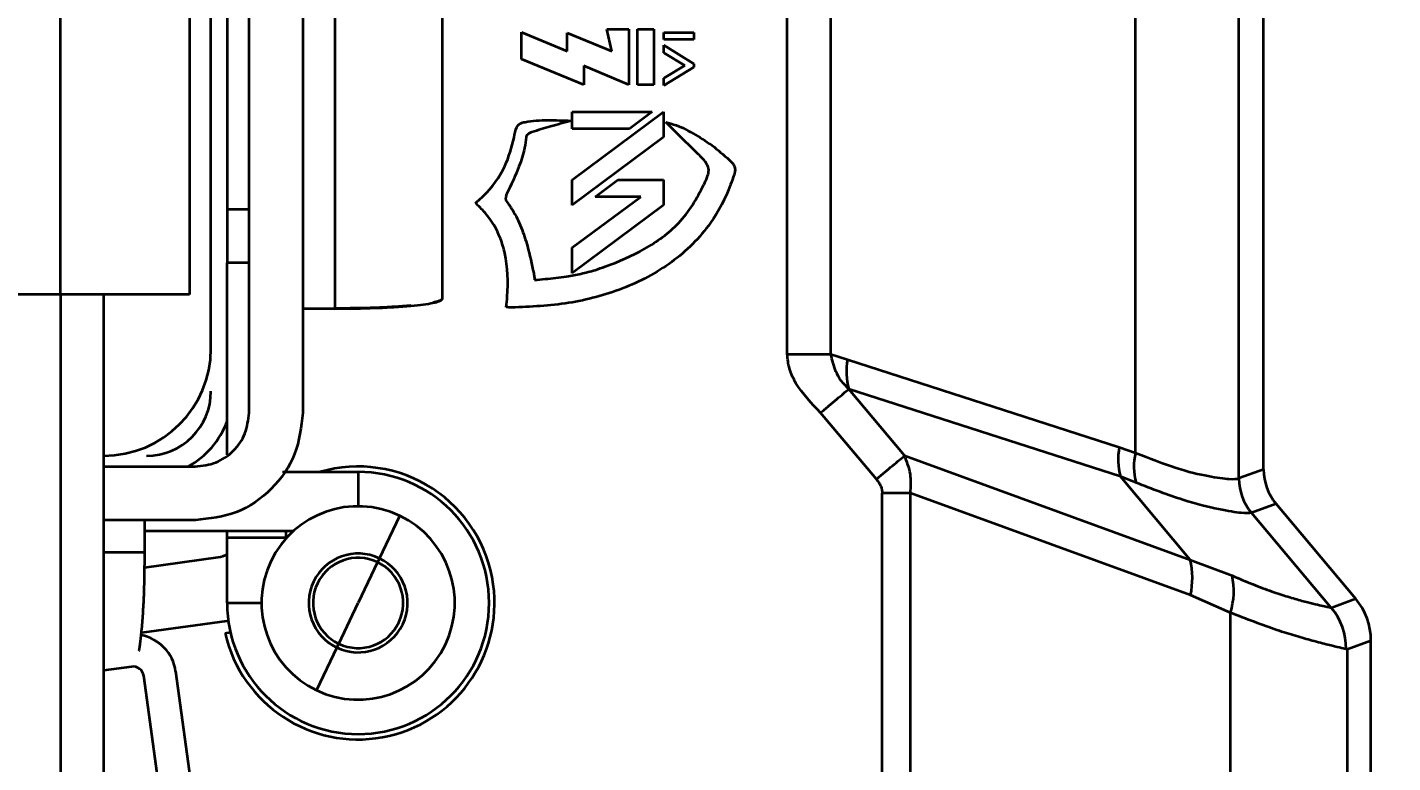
# Model space of a CAD drawing. Header units: millimetres. Extents: x 0 to 420, y 0 to 297.
# Drawn here: x 332.19 to 332.826, y 158.714 to 159.056 of the extents above; entities that cross this region are included whole.
import ezdxf

# ---------------------------------------------------------------- set-up
doc = ezdxf.new("R2010")
doc.units = ezdxf.units.MM
doc.layers.add('尺寸线层', color=150, linetype='Continuous')
doc.styles.add('SLDTEXTSTYLE2', font='TXT', dxfattribs={"width": 0.7})
doc.dimstyles.new('SLDDIMSTYLE0', dxfattribs={"dimtxt": 3.5, "dimasz": 3.302, "dimexe": 0, "dimexo": 0.0625, "dimgap": 0.875, "dimtad": 1, "dimdec": 1, "dimlfac": 100, "dimrnd": 1e-09, "dimzin": 12, "dimdsep": 46, "dimtxsty": 'SLDTEXTSTYLE2', "dimsah": 1, "dimcen": 0.09, "dimadec": 0, "dimazin": 3, "dimtfac": 1, "dimtdec": 3, "dimtofl": 0, "dimtmove": 0, "dimatfit": 3, "dimfxl": 0, "dimfrac": 2, "dimtolj": 1, "dimtzin": 12, "dimarcsym": 0})

# ---------------------------------------------------------------- blocks, each defined once
blk = doc.blocks.new('_D')
at = {"layer": '尺寸线层'}
for p, q in [((291.94307, 202.64124), (364.68758, 202.64124)), ((363.68758, 202.64124), (363.68758, 128.58016)), ((326.11667, 128.58016), (364.68758, 128.58016))]:
    blk.add_line(p, q, dxfattribs=at)
for points in [[(363.68758, 202.64124), (363.17958, 199.33924), (364.19558, 199.33924)], [(363.68758, 128.58016), (364.19558, 131.88216), (363.17958, 131.88216)]]:
    blk.add_solid(points, dxfattribs=at)
at = {"layer": '尺寸线层', "insert": (359.17585, 158.53763), "char_height": 3.5, "attachment_point": 1, "rotation": 90, "style": 'SLDTEXTSTYLE2'}
blk.add_mtext('7406.11', dxfattribs=at)
blk = doc.blocks.new('_D_1')
at = {"layer": '尺寸线层'}
for p, q in [((326.46704, 174.19224), (355.29676, 174.19224)), ((354.29676, 174.19224), (354.29676, 152.19224)), ((325.37887, 152.19224), (355.29676, 152.19224))]:
    blk.add_line(p, q, dxfattribs=at)
for points in [[(354.29676, 174.19224), (353.78876, 170.89024), (354.80476, 170.89024)], [(354.29676, 152.19224), (354.80476, 155.49424), (353.78876, 155.49424)]]:
    blk.add_solid(points, dxfattribs=at)
at = {"layer": '尺寸线层', "insert": (349.78502, 160.83451), "char_height": 3.5, "attachment_point": 1, "rotation": 90, "style": 'SLDTEXTSTYLE2'}
blk.add_mtext('2200', dxfattribs=at)

msp = doc.modelspace()

# ---------------------------------------------------------------- linework, layer by layer
at = {"color": 7, "linetype": 'Continuous', "lineweight": 35}
for p, q in [((332.75411, 158.84618), (332.75411, 159.2672)), ((332.75411, 158.84618), (332.75411, 159.2672)), ((332.76559, 158.85036), (332.76559, 159.26301)), ((332.76559, 158.85036), (332.76559, 159.26301)), ((332.70597, 158.85812), (332.70597, 159.25526)), ((332.70597, 158.85812), (332.70597, 159.25526)), ((332.29331, 158.87669), (332.29331, 159.23669)), ((332.31831, 159.23669), (332.31831, 158.87669)), ((332.27559, 158.90669), (332.27559, 159.20669)), ((332.54387, 158.90393), (332.54387, 159.20945)), ((332.54387, 158.90393), (332.54387, 159.20945)), ((332.5642, 158.90393), (332.5642, 159.20945)), ((332.5642, 158.90393), (332.5642, 159.20945)), ((332.33331, 159.18814), (332.33331, 158.92514)), ((332.20559, 158.93169), (332.20559, 159.18169)), ((332.26559, 159.18169), (332.26559, 158.93169)), ((332.38331, 158.92975), (332.38331, 159.18353)), ((332.28309, 159.14741), (332.28309, 158.97143)), ((332.42013, 159.04129), (332.42013, 159.0539)), ((332.42013, 159.0539), (332.44139, 159.04507)), ((332.42013, 159.04129), (332.42013, 159.0539)), ((332.42013, 159.0539), (332.44139, 159.04507)), ((332.44139, 159.05356), (332.46225, 159.04507)), ((332.44139, 159.04507), (332.44139, 159.05356)), ((332.44139, 159.05356), (332.46225, 159.04507)), ((332.44139, 159.04507), (332.44139, 159.05356)), ((332.45986, 159.05527), (332.47005, 159.05527)), ((332.46225, 159.04507), (332.45986, 159.05527)), ((332.45986, 159.05527), (332.47005, 159.05527)), ((332.46225, 159.04507), (332.45986, 159.05527)), ((332.47005, 159.05527), (332.47005, 159.02929)), ((332.47005, 159.05527), (332.47005, 159.02929)), ((332.47413, 159.05527), (332.48177, 159.05527)), ((332.47413, 159.02929), (332.47413, 159.05527)), ((332.47413, 159.05527), (332.48177, 159.05527)), ((332.47413, 159.02929), (332.47413, 159.05527)), ((332.48177, 159.05527), (332.48177, 159.02929)), ((332.48177, 159.05527), (332.48177, 159.02929)), ((332.48634, 159.05365), (332.50029, 159.05365)), ((332.48634, 159.05039), (332.48634, 159.05365)), ((332.48634, 159.05365), (332.50029, 159.05365)), ((332.48634, 159.05039), (332.48634, 159.05365)), ((332.50029, 159.05365), (332.50029, 159.05039)), ((332.50029, 159.05365), (332.50029, 159.05039)), ((332.50029, 159.05039), (332.48634, 159.05039)), ((332.50029, 159.05039), (332.48634, 159.05039)), ((332.48634, 159.04776), (332.50029, 159.03915)), ((332.48634, 159.04424), (332.48634, 159.04776)), ((332.48634, 159.04776), (332.50029, 159.03915)), ((332.48634, 159.04424), (332.48634, 159.04776)), ((332.4492, 159.02929), (332.42013, 159.04129)), ((332.4492, 159.02929), (332.42013, 159.04129)), ((332.49625, 159.03836), (332.48634, 159.04424)), ((332.49625, 159.03836), (332.48634, 159.04424)), ((332.50029, 159.03915), (332.50029, 159.0376)), ((332.50029, 159.03915), (332.50029, 159.0376)), ((332.4492, 159.03812), (332.4492, 159.02929)), ((332.47005, 159.02929), (332.4492, 159.03812)), ((332.4492, 159.03812), (332.4492, 159.02929)), ((332.47005, 159.02929), (332.4492, 159.03812)), ((332.48634, 159.0325), (332.49625, 159.03836)), ((332.48634, 159.0325), (332.49625, 159.03836)), ((332.50029, 159.0376), (332.48634, 159.02898)), ((332.50029, 159.0376), (332.48634, 159.02898)), ((332.48634, 159.02898), (332.48634, 159.0325)), ((332.48634, 159.02898), (332.48634, 159.0325)), ((332.48177, 159.02929), (332.47413, 159.02929)), ((332.48177, 159.02929), (332.47413, 159.02929)), ((332.44373, 159.01674), (332.48099, 159.01674)), ((332.44373, 159.00884), (332.44373, 159.01674)), ((332.44373, 158.98516), (332.48631, 159.01674)), ((332.44373, 159.01674), (332.48099, 159.01674)), ((332.44373, 159.00884), (332.44373, 159.01674)), ((332.44373, 158.98516), (332.48631, 159.01674)), ((332.48099, 159.01674), (332.47034, 159.00884)), ((332.48099, 159.01674), (332.47034, 159.00884)), ((332.48631, 159.01674), (332.48631, 159.0049)), ((332.48631, 159.01674), (332.48631, 159.0049)), ((332.47034, 159.00884), (332.44373, 159.00884)), ((332.47034, 159.00884), (332.44373, 159.00884)), ((332.48631, 159.0049), (332.44373, 158.97332)), ((332.48631, 159.0049), (332.44373, 158.97332)), ((332.44373, 158.97332), (332.44373, 158.98516)), ((332.44373, 158.97332), (332.44373, 158.98516)), ((332.45438, 158.97727), (332.46502, 158.98516)), ((332.45438, 158.97727), (332.46502, 158.98516)), ((332.46502, 158.98516), (332.48631, 158.98516)), ((332.46502, 158.98516), (332.48631, 158.98516)), ((332.48631, 158.98516), (332.48631, 158.97332)), ((332.48631, 158.98516), (332.48631, 158.97332)), ((332.44373, 158.95359), (332.47566, 158.97727)), ((332.44373, 158.95359), (332.47566, 158.97727)), ((332.47566, 158.97727), (332.45438, 158.97727)), ((332.47566, 158.97727), (332.45438, 158.97727)), ((332.28309, 158.97143), (332.28309, 158.94643)), ((332.28309, 158.97143), (332.29331, 158.97143)), ((332.48631, 158.97332), (332.44373, 158.94175)), ((332.48631, 158.97332), (332.44373, 158.94175)), ((332.44373, 158.94175), (332.44373, 158.95359)), ((332.44373, 158.94175), (332.44373, 158.95359)), ((332.28309, 158.85707), (332.28309, 158.94643)), ((332.29331, 158.94643), (332.28309, 158.94643)), ((332.20559, 158.93169), (331.74559, 158.93169)), ((332.26559, 158.93169), (332.20559, 158.93169)), ((332.20559, 158.93169), (332.20559, 151.63169)), ((332.22559, 158.93169), (332.22559, 151.63169)), ((332.33331, 158.92514), (332.31831, 158.92514)), ((332.54387, 158.90393), (332.5642, 158.90393)), ((332.54387, 158.90393), (332.5642, 158.90393)), ((332.5642, 158.90393), (332.5719, 158.90145)), ((332.5642, 158.90393), (332.5719, 158.90145)), ((332.5719, 158.90145), (332.69841, 158.86076)), ((332.5719, 158.90145), (332.69841, 158.86076)), ((332.59846, 158.85675), (332.57247, 158.88771)), ((332.69898, 158.84703), (332.57247, 158.88771)), ((332.59846, 158.85675), (332.57247, 158.88771)), ((332.69898, 158.84703), (332.57247, 158.88771)), ((332.58536, 158.84576), (332.55937, 158.87672)), ((332.58536, 158.84576), (332.55937, 158.87672)), ((332.69841, 158.86076), (332.70597, 158.85812)), ((332.69841, 158.86076), (332.70597, 158.85812)), ((332.59846, 158.85675), (332.73144, 158.80834)), ((332.59846, 158.85675), (332.73144, 158.80834)), ((332.22559, 158.85169), (332.26831, 158.85169)), ((332.30891, 158.84919), (332.34409, 158.84919)), ((332.34409, 158.84919), (332.34409, 158.83319)), ((332.76559, 158.85036), (332.75421, 158.84622)), ((332.76559, 158.85036), (332.75421, 158.84622)), ((332.73144, 158.80834), (332.69898, 158.84703)), ((332.70625, 158.84414), (332.69898, 158.84703)), ((332.73144, 158.80834), (332.69898, 158.84703)), ((332.70625, 158.84414), (332.69898, 158.84703)), ((332.75411, 158.84618), (332.75421, 158.84622)), ((332.75411, 158.84618), (332.75421, 158.84622)), ((332.58806, 158.63283), (332.58806, 158.83929)), ((332.60124, 158.83929), (332.58806, 158.83929)), ((332.58806, 158.63283), (332.58806, 158.83929)), ((332.60124, 158.83929), (332.58806, 158.83929)), ((332.60124, 158.63283), (332.60124, 158.83929)), ((332.73157, 158.79186), (332.60124, 158.83929)), ((332.60124, 158.63283), (332.60124, 158.83929)), ((332.73157, 158.79186), (332.60124, 158.83929)), ((332.35399, 158.80895), (332.36345, 158.82881)), ((332.77143, 158.83431), (332.76005, 158.83017)), ((332.77143, 158.83431), (332.76005, 158.83017)), ((332.79711, 158.786), (332.76005, 158.83017)), ((332.79711, 158.786), (332.76005, 158.83017)), ((332.80858, 158.79004), (332.77143, 158.83431)), ((332.80858, 158.79004), (332.77143, 158.83431)), ((332.26831, 158.82669), (332.22559, 158.82669)), ((332.24479, 158.81169), (332.24479, 158.82669)), ((332.24479, 158.82169), (332.31404, 158.82169)), ((332.28309, 158.81869), (332.28309, 158.82169)), ((332.28309, 158.81869), (332.31059, 158.81869)), ((332.28309, 158.78819), (332.28309, 158.81869)), ((332.31059, 158.81869), (332.31059, 158.82169)), ((332.31059, 158.81823), (332.31059, 158.81869)), ((332.24479, 158.81169), (332.22559, 158.81169)), ((332.24467, 158.80477), (332.27891, 158.80949)), ((332.35312, 158.80714), (332.34409, 158.78819)), ((332.35399, 158.80895), (332.35312, 158.80714)), ((332.73144, 158.80834), (332.75094, 158.80094)), ((332.73144, 158.80834), (332.75094, 158.80094)), ((332.75014, 158.78367), (332.73157, 158.79186)), ((332.75014, 158.78367), (332.73157, 158.79186)), ((332.28309, 158.78819), (332.29909, 158.78819)), ((332.33505, 158.76923), (332.34409, 158.78819)), ((332.80858, 158.79004), (332.79744, 158.78599)), ((332.80858, 158.79004), (332.79744, 158.78599)), ((332.283, 158.77977), (332.24317, 158.77428)), ((332.75014, 158.53131), (332.75014, 158.78367)), ((332.75014, 158.53131), (332.75014, 158.78367)), ((332.28218, 158.77407), (332.28461, 158.77462)), ((332.33419, 158.76743), (332.32472, 158.74757)), ((332.33419, 158.76743), (332.33505, 158.76923)), ((332.80445, 158.76673), (332.80405, 158.76674)), ((332.80445, 158.76673), (332.80405, 158.76674)), ((332.80445, 158.76673), (332.81559, 158.77078)), ((332.80445, 158.76673), (332.81559, 158.77078)), ((332.80445, 158.76673), (332.80445, 158.53131)), ((332.80445, 158.76673), (332.80445, 158.53131)), ((332.81559, 158.49669), (332.81559, 158.77078)), ((332.81559, 158.49669), (332.81559, 158.77078)), ((332.23865, 158.75852), (332.22559, 158.75671)), ((332.26613, 158.59574), (332.24429, 158.75424)), ((332.28099, 158.59779), (332.25915, 158.75629))]:
    msp.add_line(p, q, dxfattribs=at)
for centre, radius, start, end in [((332.22559, 158.90669), 0.05, 270, 0), ((332.60153, 158.8958), 0.03016, 169.20334, 195.55039), ((332.60153, 158.8958), 0.03016, 169.20334, 195.55039), ((332.24559, 158.88669), 0.03, 270, 0), ((332.24559, 158.88669), 0.03, 270, 0), ((332.24559, 158.88669), 0.04, 298.95502, 339.63587), ((332.24559, 158.88669), 0.04, 298.95502, 339.63587), ((332.72804, 158.85511), 0.03016, 169.20339, 195.55031), ((332.72804, 158.85511), 0.03016, 169.20339, 195.55031), ((332.73448, 158.85171), 0.02923, 167.33552, 195.00616), ((332.73448, 158.85171), 0.02923, 167.33552, 195.00616), ((332.34409, 158.78819), 0.0635, 7.847, 106.1308), ((332.34409, 158.78819), 0.061, 270, 90), ((332.77915, 158.84622), 0.02504, 180.09326, 219.96431), ((332.77915, 158.84622), 0.02504, 180.09326, 219.96431), ((332.34409, 158.78819), 0.045, 64.50717, 244.50717), ((332.34409, 158.78819), 0.045, 244.50717, 64.50717), ((332.27754, 158.81939), 0.01, 277.847, 303.68399), ((332.34409, 158.78819), 0.023, 64.50717, 244.50717), ((332.34409, 158.78819), 0.021, 64.50717, 244.50717), ((332.34409, 158.78819), 0.023, 244.50717, 64.50717), ((332.34409, 158.78819), 0.021, 244.50717, 64.50717), ((332.69614, 158.79982), 0.03632, 347.33678, 13.57014), ((332.69614, 158.79982), 0.03632, 347.33678, 13.57014), ((332.7187, 158.79379), 0.03303, 342.15722, 12.50189), ((332.7187, 158.79379), 0.03303, 342.15722, 12.50189), ((332.34409, 158.78819), 0.0635, 192.847, 7.847), ((332.34409, 158.78819), 0.061, 180, 270), ((332.77405, 158.76681), 0.03, 359.85901, 39.74994), ((332.77405, 158.76681), 0.03, 359.85901, 39.74994), ((332.23933, 158.75356), 0.02, 7.847, 79.37039), ((332.23933, 158.75356), 0.005, 7.847, 97.847)]:
    msp.add_arc(centre, radius, start, end, dxfattribs=at)
for centre, major_axis, start_param, end_param in [((332.79062, 158.85039), (-0.02353, -0.00856), 5.934618, 6.631752), ((332.79062, 158.85039), (-0.02353, -0.00856), 5.934618, 6.631752), ((332.78554, 158.77075), (-0.02823, -0.01028), 2.793026, 3.49016), ((332.78554, 158.77075), (-0.02823, -0.01028), 2.793026, 3.49016)]:
    msp.add_ellipse(centre, major_axis=major_axis, ratio=0.998448, start_param=start_param, end_param=end_param, dxfattribs=at)
for points, knots in [([(332.41676, 159.00478), (332.41698, 159.00645), (332.41726, 159.00852), (332.4185, 159.01067), (332.41983, 159.01161), (332.42449, 159.01265), (332.43247, 159.01303), (332.43964, 159.01276), (332.4433, 159.01263)], [0, 0, 0, 0, 0.160025, 0.196998, 0.234195, 0.311686, 0.649476, 1, 1, 1, 1]), ([(332.41676, 159.00478), (332.41698, 159.00645), (332.41726, 159.00852), (332.4185, 159.01067), (332.41983, 159.01161), (332.42449, 159.01265), (332.43247, 159.01303), (332.43964, 159.01276), (332.4433, 159.01263)], [0, 0, 0, 0, 0.160025, 0.196998, 0.234195, 0.311686, 0.649476, 1, 1, 1, 1]), ([(332.42489, 159.00734), (332.42443, 159.00714), (332.42361, 159.00677), (332.42281, 159.00605), (332.42238, 159.00548), (332.42231, 159.00519), (332.42228, 159.00505)], [0, 0, 0, 0, 0.414045, 0.74912, 0.885678, 1, 1, 1, 1]), ([(332.42489, 159.00734), (332.42443, 159.00714), (332.42361, 159.00677), (332.42281, 159.00605), (332.42238, 159.00548), (332.42231, 159.00519), (332.42228, 159.00505)], [0, 0, 0, 0, 0.414045, 0.74912, 0.885678, 1, 1, 1, 1]), ([(332.4433, 159.01263), (332.4417, 159.01217), (332.43849, 159.01125), (332.43233, 159.00957), (332.42781, 159.00821), (332.42489, 159.00734)], [0, 0, 0, 0, 0.261065, 0.522123, 1, 1, 1, 1]), ([(332.4433, 159.01263), (332.4417, 159.01217), (332.43849, 159.01125), (332.43233, 159.00957), (332.42781, 159.00821), (332.42489, 159.00734)], [0, 0, 0, 0, 0.261065, 0.522123, 1, 1, 1, 1]), ([(332.45442, 158.94312), (332.456, 158.94366), (332.4639, 158.94637), (332.47469, 158.95105), (332.48595, 158.95827), (332.49646, 158.96731), (332.50255, 158.97762), (332.50648, 158.98599), (332.50735, 158.9886), (332.50727, 158.9907), (332.50584, 158.9937), (332.49885, 159.00065), (332.4923, 159.00702), (332.48727, 159.01191)], [0, 0, 0, 0, 0.048169, 0.241379, 0.33788, 0.433916, 0.639701, 0.675797, 0.701807, 0.718369, 0.734888, 0.796355, 1, 1, 1, 1]), ([(332.45442, 158.94312), (332.456, 158.94366), (332.4639, 158.94637), (332.47469, 158.95105), (332.48595, 158.95827), (332.49646, 158.96731), (332.50255, 158.97762), (332.50648, 158.98599), (332.50735, 158.9886), (332.50727, 158.9907), (332.50584, 158.9937), (332.49885, 159.00065), (332.4923, 159.00702), (332.48727, 159.01191)], [0, 0, 0, 0, 0.048169, 0.241379, 0.33788, 0.433916, 0.639701, 0.675797, 0.701807, 0.718369, 0.734888, 0.796355, 1, 1, 1, 1]), ([(332.48727, 159.01191), (332.48888, 159.01149), (332.49375, 159.01022), (332.50127, 159.00617), (332.51001, 159.00062), (332.51517, 158.99588), (332.51777, 158.9935)], [0, 0, 0, 0, 0.138868, 0.417722, 0.706333, 1, 1, 1, 1]), ([(332.48727, 159.01191), (332.48888, 159.01149), (332.49375, 159.01022), (332.50127, 159.00617), (332.51001, 159.00062), (332.51517, 158.99588), (332.51777, 158.9935)], [0, 0, 0, 0, 0.138868, 0.417722, 0.706333, 1, 1, 1, 1]), ([(332.39872, 158.97432), (332.39998, 158.97542), (332.40551, 158.98024), (332.41283, 158.99023), (332.41554, 159.00026), (332.41676, 159.00478)], [0, 0, 0, 0, 0.1389856, 0.6119172, 1, 1, 1, 1]), ([(332.39872, 158.97432), (332.39998, 158.97542), (332.40551, 158.98024), (332.41283, 158.99023), (332.41554, 159.00026), (332.41676, 159.00478)], [0, 0, 0, 0, 0.1389856, 0.6119172, 1, 1, 1, 1]), ([(332.42228, 159.00505), (332.4221, 159.00339), (332.42158, 158.99867), (332.41858, 158.98964), (332.41522, 158.98265), (332.41319, 158.97841)], [0, 0, 0, 0, 0.177002, 0.501951, 1, 1, 1, 1]), ([(332.42228, 159.00505), (332.4221, 159.00339), (332.42158, 158.99867), (332.41858, 158.98964), (332.41522, 158.98265), (332.41319, 158.97841)], [0, 0, 0, 0, 0.177002, 0.501951, 1, 1, 1, 1]), ([(332.51777, 158.9935), (332.51824, 158.99299), (332.51904, 158.99212), (332.51957, 158.99051), (332.51953, 158.98903), (332.51926, 158.98808), (332.51912, 158.9876)], [0, 0, 0, 0, 0.3194529, 0.5431105, 0.7663107, 1, 1, 1, 1]), ([(332.51777, 158.9935), (332.51824, 158.99299), (332.51904, 158.99212), (332.51957, 158.99051), (332.51953, 158.98903), (332.51926, 158.98808), (332.51912, 158.9876)], [0, 0, 0, 0, 0.3194529, 0.5431105, 0.7663107, 1, 1, 1, 1]), ([(332.51912, 158.9876), (332.51859, 158.98602), (332.51591, 158.97808), (332.50801, 158.96285), (332.49376, 158.94881), (332.47909, 158.93973), (332.46723, 158.93432), (332.45485, 158.93037), (332.43767, 158.92662), (332.42444, 158.92605), (332.41555, 158.92567)], [0, 0, 0, 0, 0.03865, 0.194338, 0.392706, 0.493149, 0.593544, 0.693896, 0.794211, 1, 1, 1, 1]), ([(332.51912, 158.9876), (332.51859, 158.98602), (332.51591, 158.97808), (332.50801, 158.96285), (332.49376, 158.94881), (332.47909, 158.93973), (332.46723, 158.93432), (332.45485, 158.93037), (332.43767, 158.92662), (332.42444, 158.92605), (332.41555, 158.92567)], [0, 0, 0, 0, 0.03865, 0.194338, 0.392706, 0.493149, 0.593544, 0.693896, 0.794211, 1, 1, 1, 1]), ([(332.41319, 158.97841), (332.41302, 158.97793), (332.41277, 158.9772), (332.41274, 158.97624), (332.41282, 158.97566), (332.41298, 158.9754), (332.41304, 158.97529)], [0, 0, 0, 0, 0.465921, 0.719479, 0.884635, 1, 1, 1, 1]), ([(332.41319, 158.97841), (332.41302, 158.97793), (332.41277, 158.9772), (332.41274, 158.97624), (332.41282, 158.97566), (332.41298, 158.9754), (332.41304, 158.97529)], [0, 0, 0, 0, 0.465921, 0.719479, 0.884635, 1, 1, 1, 1]), ([(332.41304, 158.97529), (332.41402, 158.97394), (332.41679, 158.9701), (332.42018, 158.96303), (332.4234, 158.95309), (332.42492, 158.94586), (332.42581, 158.94162)], [0, 0, 0, 0, 0.137822, 0.39048, 0.642641, 1, 1, 1, 1]), ([(332.41304, 158.97529), (332.41402, 158.97394), (332.41679, 158.9701), (332.42018, 158.96303), (332.4234, 158.95309), (332.42492, 158.94586), (332.42581, 158.94162)], [0, 0, 0, 0, 0.137822, 0.39048, 0.642641, 1, 1, 1, 1]), ([(332.41308, 158.92585), (332.41323, 158.92751), (332.41398, 158.93585), (332.41375, 158.94682), (332.40988, 158.96004), (332.40514, 158.96815), (332.40026, 158.97285), (332.39872, 158.97432)], [0, 0, 0, 0, 0.095059, 0.477947, 0.614031, 0.878763, 1, 1, 1, 1]), ([(332.41308, 158.92585), (332.41323, 158.92751), (332.41398, 158.93585), (332.41375, 158.94682), (332.40988, 158.96004), (332.40514, 158.96815), (332.40026, 158.97285), (332.39872, 158.97432)], [0, 0, 0, 0, 0.095059, 0.477947, 0.614031, 0.878763, 1, 1, 1, 1]), ([(332.42581, 158.94162), (332.42589, 158.94121), (332.42602, 158.94049), (332.42616, 158.93946), (332.4262, 158.93884), (332.42622, 158.93853)], [0, 0, 0, 0, 0.400257, 0.699592, 1, 1, 1, 1]), ([(332.42581, 158.94162), (332.42589, 158.94121), (332.42602, 158.94049), (332.42616, 158.93946), (332.4262, 158.93884), (332.42622, 158.93853)], [0, 0, 0, 0, 0.400257, 0.699592, 1, 1, 1, 1]), ([(332.42622, 158.93853), (332.42788, 158.93867), (332.43286, 158.9391), (332.4401, 158.93986), (332.44784, 158.94135), (332.45222, 158.94253), (332.45442, 158.94312)], [0, 0, 0, 0, 0.174669, 0.524102, 0.761562, 1, 1, 1, 1]), ([(332.42622, 158.93853), (332.42788, 158.93867), (332.43286, 158.9391), (332.4401, 158.93986), (332.44784, 158.94135), (332.45222, 158.94253), (332.45442, 158.94312)], [0, 0, 0, 0, 0.174669, 0.524102, 0.761562, 1, 1, 1, 1]), ([(332.33331, 158.92514), (332.33968, 158.92521), (332.3494, 158.92531), (332.36103, 158.92589), (332.37096, 158.92662), (332.37809, 158.92758), (332.38252, 158.92872), (332.38302, 158.92937), (332.38331, 158.92975)], [0, 0, 0, 0, 0.242279, 0.369203, 0.49965, 0.729414, 0.842683, 1, 1, 1, 1]), ([(332.36868, 158.92659), (332.36613, 158.92638), (332.36109, 158.92598), (332.34937, 158.92541), (332.33967, 158.92531), (332.33331, 158.92524)], [0, 0, 0, 0, 0.261071, 0.515092, 1, 1, 1, 1]), ([(332.38331, 158.92984), (332.38305, 158.92947), (332.3826, 158.92882), (332.37998, 158.92821), (332.37889, 158.92795)], [0, 0, 0, 0, 0.5813624, 1, 1, 1, 1]), ([(332.41555, 158.92567), (332.41534, 158.92568), (332.41493, 158.92569), (332.41411, 158.92577), (332.41349, 158.92582), (332.41308, 158.92585)], [0, 0, 0, 0, 0.252501, 0.504816, 1, 1, 1, 1]), ([(332.41555, 158.92567), (332.41534, 158.92568), (332.41493, 158.92569), (332.41411, 158.92577), (332.41349, 158.92582), (332.41308, 158.92585)], [0, 0, 0, 0, 0.252501, 0.504816, 1, 1, 1, 1]), ([(332.55937, 158.87672), (332.55521, 158.88105), (332.54932, 158.88716), (332.54452, 158.89694), (332.54408, 158.90167), (332.54387, 158.90393)], [0, 0, 0, 0, 0.558619, 0.78934, 1, 1, 1, 1]), ([(332.55937, 158.87672), (332.55521, 158.88105), (332.54932, 158.88716), (332.54452, 158.89694), (332.54408, 158.90167), (332.54387, 158.90393)], [0, 0, 0, 0, 0.558619, 0.78934, 1, 1, 1, 1]), ([(332.57247, 158.88771), (332.5712, 158.889), (332.56884, 158.8914), (332.56577, 158.8969), (332.56481, 158.90118), (332.5642, 158.90393)], [0, 0, 0, 0, 0.294463, 0.547852, 1, 1, 1, 1]), ([(332.57247, 158.88771), (332.5712, 158.889), (332.56884, 158.8914), (332.56577, 158.8969), (332.56481, 158.90118), (332.5642, 158.90393)], [0, 0, 0, 0, 0.294463, 0.547852, 1, 1, 1, 1]), ([(332.55937, 158.87672), (332.56066, 158.8778), (332.56328, 158.88), (332.56696, 158.88309), (332.5702, 158.88581), (332.57172, 158.88708), (332.57247, 158.88771)], [0, 0, 0, 0, 0.245848, 0.5, 0.754152, 1, 1, 1, 1]), ([(332.55937, 158.87672), (332.56066, 158.8778), (332.56328, 158.88), (332.56696, 158.88309), (332.5702, 158.88581), (332.57172, 158.88708), (332.57247, 158.88771)], [0, 0, 0, 0, 0.2458483, 0.4999999, 0.7541516, 1, 1, 1, 1]), ([(332.58536, 158.84576), (332.58665, 158.84684), (332.58927, 158.84904), (332.59295, 158.85213), (332.59618, 158.85484), (332.59771, 158.85612), (332.59846, 158.85675)], [0, 0, 0, 0, 0.245849, 0.500001, 0.754152, 1, 1, 1, 1]), ([(332.58536, 158.84576), (332.58665, 158.84684), (332.58927, 158.84904), (332.59295, 158.85213), (332.59618, 158.85484), (332.59771, 158.85612), (332.59846, 158.85675)], [0, 0, 0, 0, 0.245849, 0.500001, 0.754152, 1, 1, 1, 1]), ([(332.60124, 158.83929), (332.60142, 158.84231), (332.60177, 158.84848), (332.59958, 158.85395), (332.59846, 158.85675)], [0, 0, 0, 0, 0.487848, 1, 1, 1, 1]), ([(332.60124, 158.83929), (332.60142, 158.84231), (332.60177, 158.84848), (332.59958, 158.85395), (332.59846, 158.85675)], [0, 0, 0, 0, 0.487848, 1, 1, 1, 1]), ([(332.70597, 158.85812), (332.71255, 158.85552), (332.72571, 158.8503), (332.74032, 158.84702), (332.75079, 158.84554), (332.75297, 158.84596), (332.75411, 158.84618)], [0, 0, 0, 0, 0.249344, 0.499045, 0.737295, 1, 1, 1, 1]), ([(332.70597, 158.85812), (332.71255, 158.85552), (332.72571, 158.8503), (332.74032, 158.84702), (332.75079, 158.84554), (332.75297, 158.84596), (332.75411, 158.84618)], [0, 0, 0, 0, 0.249344, 0.499045, 0.737295, 1, 1, 1, 1]), ([(332.58536, 158.84576), (332.58609, 158.84475), (332.58718, 158.84326), (332.58794, 158.84098), (332.58802, 158.83984), (332.58806, 158.83929)], [0, 0, 0, 0, 0.521782, 0.769325, 1, 1, 1, 1]), ([(332.58536, 158.84576), (332.58609, 158.84475), (332.58718, 158.84326), (332.58794, 158.84098), (332.58802, 158.83984), (332.58806, 158.83929)], [0, 0, 0, 0, 0.521782, 0.769325, 1, 1, 1, 1]), ([(332.75996, 158.83013), (332.7588, 158.82998), (332.75651, 158.82968), (332.74519, 158.83156), (332.72876, 158.83547), (332.71381, 158.84123), (332.70625, 158.84414)], [0, 0, 0, 0, 0.2474427, 0.4865597, 0.7402703, 1, 1, 1, 1]), ([(332.75996, 158.83013), (332.7588, 158.82998), (332.75651, 158.82968), (332.74519, 158.83156), (332.72876, 158.83547), (332.71381, 158.84123), (332.70625, 158.84414)], [0, 0, 0, 0, 0.2474427, 0.4865597, 0.7402703, 1, 1, 1, 1]), ([(332.24201, 158.76586), (332.24204, 158.76594), (332.24258, 158.76796), (332.24331, 158.77416), (332.24405, 158.78394), (332.24462, 158.7956), (332.24472, 158.80531), (332.24479, 158.81169)], [0, 0, 0, 0, 0.012868, 0.323812, 0.500345, 0.672111, 1, 1, 1, 1]), ([(332.75094, 158.80094), (332.7542, 158.79952), (332.76076, 158.79665), (332.76944, 158.79351), (332.77714, 158.79102), (332.78549, 158.78865), (332.7935, 158.78672), (332.79589, 158.78624), (332.79711, 158.786)], [0, 0, 0, 0, 0.128995, 0.260465, 0.386664, 0.51504, 0.752772, 1, 1, 1, 1]), ([(332.75094, 158.80094), (332.7542, 158.79952), (332.76076, 158.79665), (332.76944, 158.79351), (332.77714, 158.79102), (332.78549, 158.78865), (332.7935, 158.78672), (332.79589, 158.78624), (332.79711, 158.786)], [0, 0, 0, 0, 0.128995, 0.260465, 0.386664, 0.51504, 0.752772, 1, 1, 1, 1]), ([(332.80405, 158.76674), (332.80319, 158.76693), (332.80152, 158.76729), (332.79594, 158.7686), (332.78889, 158.77041), (332.78075, 158.77273), (332.7688, 158.77641), (332.75769, 158.78074), (332.75014, 158.78367)], [0, 0, 0, 0, 0.1663954, 0.3268016, 0.4799251, 0.6101743, 0.735331, 1, 1, 1, 1]), ([(332.80405, 158.76674), (332.80319, 158.76693), (332.80152, 158.76729), (332.79594, 158.7686), (332.78889, 158.77041), (332.78075, 158.77273), (332.7688, 158.77641), (332.75769, 158.78074), (332.75014, 158.78367)], [0, 0, 0, 0, 0.166395, 0.326802, 0.479925, 0.610174, 0.735331, 1, 1, 1, 1])]:
    msp.add_open_spline(points, degree=3, knots=knots, dxfattribs=at)
for points in [[(332.31831, 158.87669), (332.31755, 158.87014), (332.31605, 158.85703), (332.30449, 158.84051), (332.28796, 158.82894), (332.27486, 158.82744), (332.26831, 158.82669)], [(332.26831, 158.85169), (332.27158, 158.85206), (332.27813, 158.85282), (332.2864, 158.8586), (332.29218, 158.86686), (332.29293, 158.87341), (332.29331, 158.87669)]]:
    msp.add_open_spline(points, degree=3, dxfattribs=at)

# ---------------------------------------------------------------- dimensions: what is measured, and where the dimension line sits
at = {"layer": '尺寸线层'}
for base, p1, p2, picture, middle in [((363.68758, 128.58016), (291.94307, 202.64124), (326.11667, 128.58016), '_D', (363.68758, 163.90673)), ((354.29676, 152.19224), (326.46704, 174.19224), (325.37887, 152.19224), '_D_1', (354.29676, 163.90673))]:
    dim = msp.add_linear_dim(base=base, p1=p1, p2=p2, angle=90, dimstyle='SLDDIMSTYLE0', dxfattribs=at)
    dim.commit()
    dim.dimension.update_dxf_attribs({"geometry": picture, "text_midpoint": middle, "dimtype": 160})

doc.saveas('drawing.dxf')
